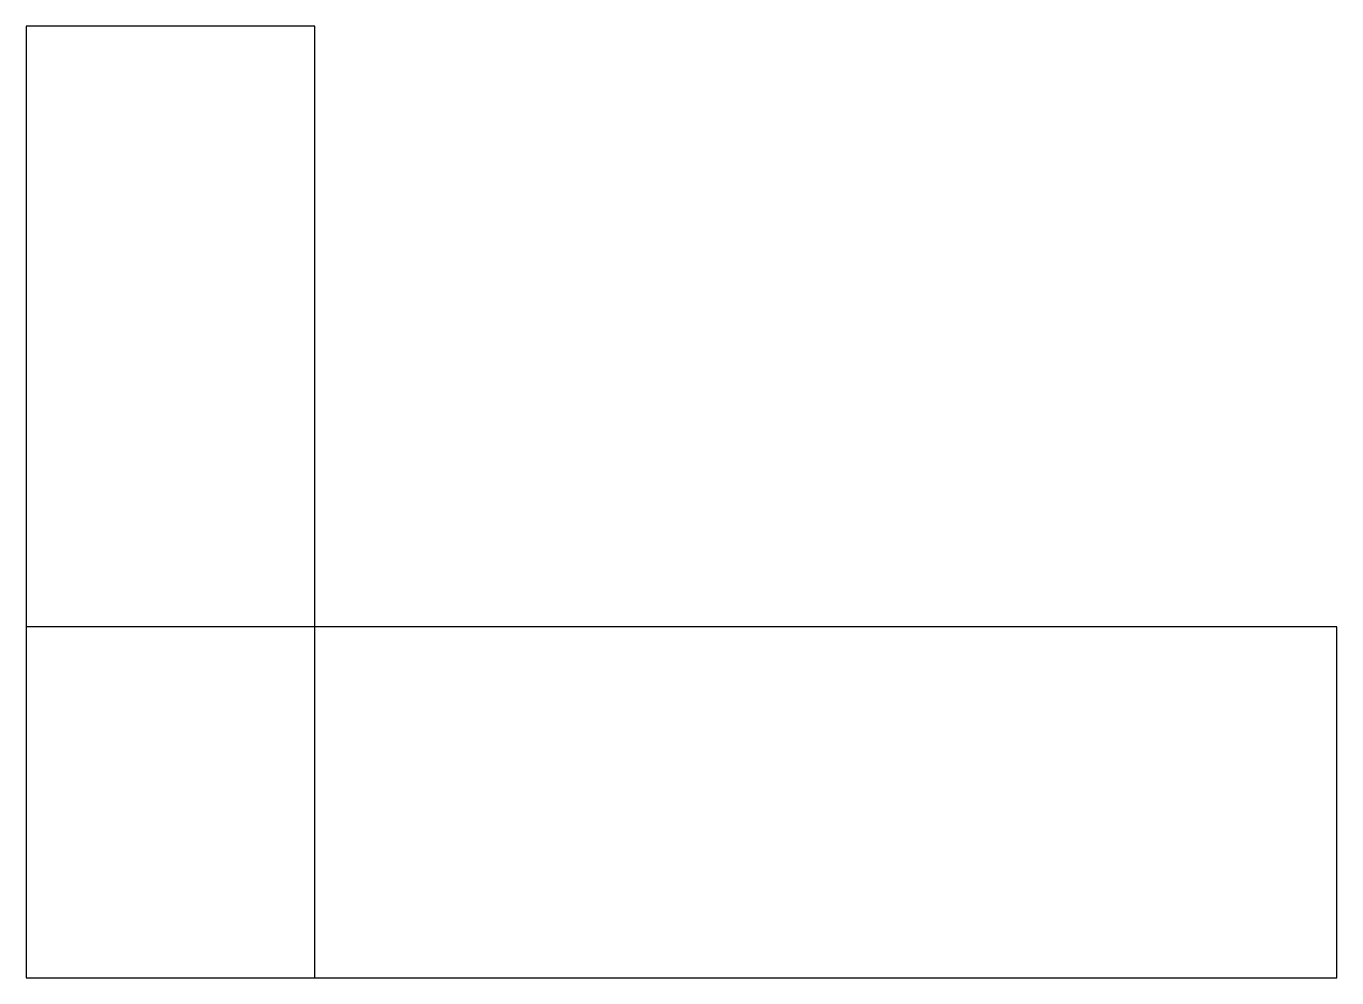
# Model space of a CAD drawing. Header units: millimetres. Extents: x 0 to 20, y 0 to 14.5.
import ezdxf

# ---------------------------------------------------------------- set-up
doc = ezdxf.new("R2010")
doc.units = ezdxf.units.MM
doc.layers.get('0').update_dxf_attribs({"lineweight": 25})

msp = doc.modelspace()

# ---------------------------------------------------------------- linework, layer by layer
for p, q in [((4.397, 14.501), (0, 14.501)), ((0, 14.501), (0, 0)), ((4.397, 0), (4.397, 14.501)), ((19.969, 5.347), (0, 5.347)), ((0, 5.347), (0, 0)), ((19.969, 0), (19.969, 5.347)), ((0, 0), (4.397, 0)), ((0, 0), (19.969, 0))]:
    msp.add_line(p, q)

doc.saveas('drawing.dxf')
